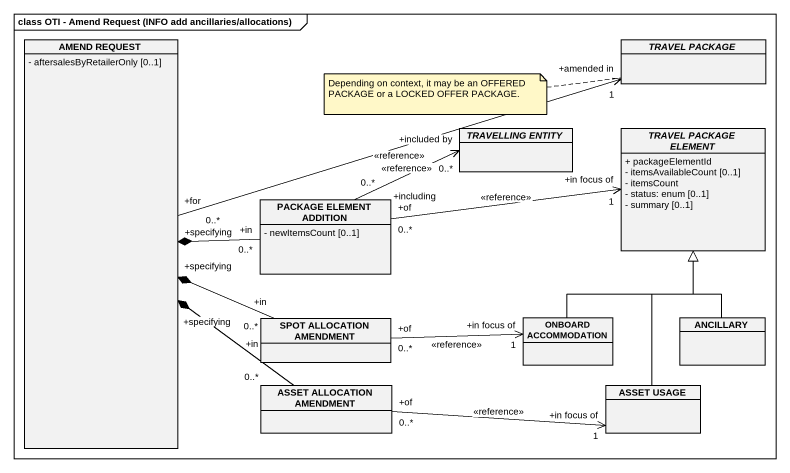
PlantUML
@startuml
mainframe class OTI - Amend Request (INFO add ancillaries/allocations)
hide circle
hide empty members
skinparam classAttributeIconSize 0
class "AMEND REQUEST" as AMEND_REQUEST {
  - aftersalesByRetailerOnly [0..1]
}
abstract class "TRAVEL PACKAGE" as TRAVEL_PACKAGE
abstract class "TRAVELLING ENTITY" as TRAVELLING_ENTITY
abstract class "TRAVEL PACKAGE ELEMENT" as TRAVEL_PACKAGE_ELEMENT {
  + packageElementId
  - itemsAvailableCount [0..1]
  - itemsCount
  - status: enum [0..1]
  - summary [0..1]
}
class "PACKAGE ELEMENT ADDITION" as PACKAGE_ELEMENT_ADDITION {
  - newItemsCount [0..1]
}
class "SPOT ALLOCATION AMENDMENT" as SPOT_ALLOCATION_AMENDMENT
class "ONBOARD ACCOMMODATION" as ONBOARD_ACCOMMODATION
class ANCILLARY
class "ASSET ALLOCATION AMENDMENT" as ASSET_ALLOCATION_AMENDMENT
class "ASSET USAGE" as ASSET_USAGE
AMEND_REQUEST "+for\n0..*" -right-> "+amended in\n1" TRAVEL_PACKAGE : <<reference>>
PACKAGE_ELEMENT_ADDITION "+in\n0..*" -left-* "+specifying" AMEND_REQUEST
PACKAGE_ELEMENT_ADDITION "+including\n0..*" -right-> "+included by\n0..*" TRAVELLING_ENTITY : <<reference>>
PACKAGE_ELEMENT_ADDITION "+of\n0..*" -right-> "+in focus of\n1" TRAVEL_PACKAGE_ELEMENT : <<reference>>
SPOT_ALLOCATION_AMENDMENT "+in\n0..*" -left-* "+specifying" AMEND_REQUEST
SPOT_ALLOCATION_AMENDMENT "+of\n0..*" -right-> "+in focus of\n1" ONBOARD_ACCOMMODATION : <<reference>>
ONBOARD_ACCOMMODATION -up-|> TRAVEL_PACKAGE_ELEMENT
ANCILLARY -up-|> TRAVEL_PACKAGE_ELEMENT
ASSET_ALLOCATION_AMENDMENT "+in\n0..*" -up-* "+specifying" AMEND_REQUEST
ASSET_ALLOCATION_AMENDMENT "+of\n0..*" -right-> "+in focus of\n1" ASSET_USAGE : <<reference>>
ASSET_USAGE -up-|> TRAVEL_PACKAGE_ELEMENT
note left of TRAVEL_PACKAGE : Depending on context, it may be an OFFERED PACKAGE or a LOCKED OFFER PACKAGE.
@enduml
